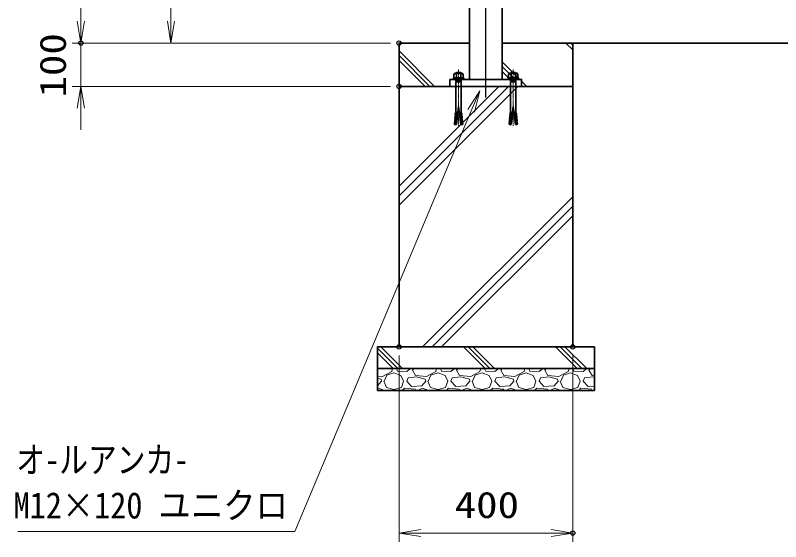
# Model space of a CAD drawing. Units: millimetres at full size. Extents: x -5940 to 5940, y -4200 to 4200.
# Drawn here: x -3107 to -1345, y -2648 to -1435 of the extents above; entities that cross this region are included whole.
import ezdxf
from ezdxf.enums import TextEntityAlignment as Align

# ---------------------------------------------------------------- set-up
doc = ezdxf.new("R2010")
doc.units = ezdxf.units.MM
doc.header["$LTSCALE"] = 20
doc.header["$PDMODE"] = 32
doc.header["$PDSIZE"] = 10
doc.linetypes.add('USER1', pattern=[18, 12, -1.5, 3, -1.5])
for name, color, linetype, lineweight in [('0-1_軸線', 200, 'USER1', 15), ('0-3_外形線', 7, 'Continuous', 35), ('0-4_寸法線', 4, 'Continuous', 18), ('0-5_0', 7, 'Continuous', 18), ('0-8_細線', 2, 'Continuous', 35), ('0-9_ハッチング', 253, 'Continuous', 13), ('0-B_中心線', 6, 'USER1', 25)]:
    doc.layers.add(name, color=color, linetype=linetype, lineweight=lineweight)
doc.layers.add('0-6_Defpoints', color=7, linetype='Continuous')
doc.styles.add('ＭＳ ゴシック', font='')
doc.styles.get('ＭＳ ゴシック').set_extended_font_data('MS Gothic')

# ---------------------------------------------------------------- blocks, each defined once
blk = doc.blocks.new('_Open')
at = {"layer": '0-5_0'}
blk.add_line((-20, 3.333), (0, 0), dxfattribs=at)
blk.add_lwpolyline([(-20, -3.333), (0, 0), (-20, 0)], dxfattribs=at)
blk = doc.blocks.new('S34')
at = {"layer": '0-4_寸法線'}
for points in [[(-13412191.3, 54939246.5), (-13399428.7, 54939246.5), (-13391301.7, 54958624.6), (-13390915, 54959546.8)], [(-13391148, 54958560.1), (-13390915, 54959546.8), (-13391455.4, 54958689)]]:
    blk.add_lwpolyline(points, dxfattribs=at)
at = {"layer": '0-4_寸法線', "color": 254, "style": 'ＭＳ ゴシック'}
for s, width, p in [('オ-ルアンカ-', 0.8, (-13412260.4, 54941585.8)), ('M12×120 ユニクロ', 0.9, (-13412383.3, 54939485.8))]:
    blk.add_text(s, height=1212, dxfattribs=dict(at, width=width)).set_placement(p, align=Align.BOTTOM_LEFT)
blk = doc.blocks.new('PROFUV00HOJH2L')
at = {"layer": '0-1_軸線'}
blk.add_line((0, 452.5), (0, -2142.9), dxfattribs=at)
at = {"layer": '0-8_細線'}
for p, q in [((-255.4, 43.3), (-185, 81.2)), ((-217.5, 225), (-174.2, 290)), ((-217.5, 81.2), (-217.5, 225)), ((-185, 81.2), (-217.5, 81.2)), ((-185, 81.2), (0, 81.2)), ((-174.2, 290), (0, 290)), ((-174.2, 290), (-98.4, 246.7)), ((-120, 290), (-98.4, 317.1)), ((-120, 290), (0, 290)), ((-120, 0), (0, 0)), ((-120, -27.1), (-120, 0)), ((0, 317.1), (-98.4, 317.1)), ((-98.4, 246.7), (-44.2, 290)), ((-98.4, 246.7), (-98.4, 81.2)), ((-44.2, 290), (0, 290)), ((0, 317.1), (98.4, 317.1)), ((174.2, 290), (0, 290)), ((120, 290), (0, 290)), ((44.2, 290), (0, 290)), ((185, 81.2), (0, 81.2)), ((120, 0), (0, 0)), ((98.4, 246.7), (44.2, 290)), ((120, 290), (98.4, 317.1)), ((174.2, 290), (98.4, 246.7)), ((98.4, 246.7), (98.4, 81.2)), ((120, 0), (255.4, 0)), ((120, -27.1), (120, 0)), ((217.5, 225), (174.2, 290)), ((217.5, 81.2), (217.5, 225)), ((-120, -27.1), (0, -27.1)), ((-120, -48.7), (-120, -27.1)), ((-103.8, -48.7), (-120, -48.7)), ((-120, -92.1), (-120, -65)), ((-120, -65), (0, -65)), ((-120, -143.7), (-120, -1515)), ((-103.8, -48.7), (0, -48.7)), ((-103.8, -65), (-103.8, -48.7)), ((-101.5, -92.1), (0, -92.1)), ((-101.5, -116), (0, -116)), ((120, -27.1), (0, -27.1)), ((103.8, -48.7), (0, -48.7)), ((120, -65), (0, -65)), ((101.5, -92.1), (0, -92.1)), ((101.5, -116), (0, -116)), ((101.5, -92.1), (120, -92.1)), ((101.5, -116), (101.5, -92.1)), ((120, -143.7), (101.5, -116)), ((103.8, -48.7), (120, -48.7)), ((103.8, -65), (103.8, -48.7)), ((120, -48.7), (120, -27.1)), ((120, -92.1), (120, -65)), ((120, -143.7), (120, -1515)), ((-98.3, -2077.5), (0, -1252.2)), ((98.3, -2077.5), (0, -1252.2)), ((-160.3, -1707.6), (-166.4, -1776.7)), ((-160.3, -1707.6), (-55.3, -1716.7)), ((-154.3, -1638.4), (-47.1, -1647.8)), ((-148.6, -1708.6), (-142.5, -1639.5)), ((-148.2, -1569.3), (-38.9, -1578.9)), ((-136.5, -1570.3), (-120, -1515)), ((-31.3, -1515), (-120, -1515)), ((31.3, -1515), (120, -1515)), ((148.2, -1569.3), (38.9, -1578.9)), ((154.3, -1638.4), (47.1, -1647.8)), ((160.3, -1707.6), (55.3, -1716.7)), ((136.5, -1570.3), (120, -1515)), ((148.6, -1708.6), (142.5, -1639.5)), ((160.3, -1707.6), (166.4, -1776.7)), ((-184.5, -1984.1), (-190.6, -2053.2)), ((-190.6, -2053.2), (-96.4, -2061.4)), ((-184.5, -1984.1), (-88.1, -1992.5)), ((-178.8, -2054.7), (-180.2, -2070.3)), ((-180.2, -2070.3), (-98.3, -2077.5)), ((-178.8, -2054.7), (-178.8, -2054.2)), ((-172.4, -1845.8), (-178.5, -1914.9)), ((-178.5, -1914.9), (-79.9, -1923.6)), ((-172.7, -1985.1), (-166.7, -1916)), ((-172.4, -1845.8), (-71.7, -1854.6)), ((-166.4, -1776.7), (-63.5, -1785.7)), ((-160.7, -1846.8), (-154.6, -1777.7)), ((166.4, -1776.7), (63.5, -1785.7)), ((172.4, -1845.8), (71.7, -1854.6)), ((178.5, -1914.9), (79.9, -1923.6)), ((184.5, -1984.1), (88.1, -1992.5)), ((190.6, -2053.2), (96.4, -2061.4)), ((180.2, -2070.3), (98.3, -2077.5)), ((160.7, -1846.8), (154.6, -1777.7)), ((172.7, -1985.1), (166.7, -1916)), ((172.4, -1845.8), (178.5, -1914.9)), ((178.8, -2054.7), (178.8, -2054.2)), ((178.8, -2054.7), (180.2, -2070.3)), ((184.5, -1984.1), (190.6, -2053.2))]:
    blk.add_line(p, q, dxfattribs=at)
for points in [[(-120, 0), (-255.4, 0), (-255.4, 43.3)], [(255.4, 0), (255.4, 43.3), (185, 81.2), (217.5, 81.2)], [(-120, -143.7), (-101.5, -116), (-101.5, -92.1), (-120, -92.1)], [(-148.2, -1569.3), (-154.3, -1638.4), (-148.2, -1569.3)], [(154.3, -1638.4), (148.2, -1569.3), (154.3, -1638.4)]]:
    blk.add_lwpolyline(points, dxfattribs=at)
blk = doc.blocks.new('cgcxfcfj')
at = {"layer": '0-3_外形線'}
blk.add_lwpolyline([(-1660, 320), (1640, 320), (1640, 0), (-1660, 0)], close=True, dxfattribs=at)
at = {"layer": '0-5_0'}
for p in [(-1260, 320), (1260, 320)]:
    blk.add_blockref('PROFUV00HOJH2L', p, dxfattribs=at)

msp = doc.modelspace()

# ---------------------------------------------------------------- linework, layer by layer
at = {"layer": '0-3_外形線'}
for p, q in [((-2061.02, -1583.17), (-2061.02, -299.17)), ((-1986.02, -1583.17), (-1986.02, -354.17)), ((-1823.52, -1499.17), (-1223.52, -1499.17))]:
    msp.add_line(p, q, dxfattribs=at)
msp.add_lwpolyline([(-1986.02, -1499.17), (-1823.52, -1499.17), (-1823.52, -1599.17), (-2223.52, -1599.17), (-2223.52, -1499.17), (-2061.02, -1499.17)], dxfattribs=at)
for points in [[(-2223.52, -1599.17), (-1823.52, -1599.17), (-1823.52, -2199.17), (-2223.52, -2199.17)], [(-2273.52, -2199.17), (-1773.52, -2199.17), (-1773.52, -2249.17), (-2273.52, -2249.17)], [(-1773.52, -2249.17), (-2273.52, -2249.17), (-2273.52, -2299.17), (-1773.52, -2299.17)]]:
    msp.add_lwpolyline(points, close=True, dxfattribs=at)
at = {"layer": '0-4_寸法線'}
for p, q in [((-2956.12, -299.17), (-2956.12, -1499.17)), ((-2748.72, -1499.17), (-2748.72, -599.17)), ((-2956.12, -1449.17), (-2956.12, -1399.17)), ((-2243.52, -1499.17), (-2976.12, -1499.17)), ((-2243.52, -1499.17), (-2976.12, -1499.17)), ((-2956.12, -1599.17), (-2956.12, -1499.17)), ((-2243.52, -1499.17), (-2768.72, -1499.17)), ((-2243.52, -1599.17), (-2976.12, -1599.17)), ((-2956.12, -1649.17), (-2956.12, -1699.17)), ((-2223.52, -2219.17), (-2223.52, -2647.77)), ((-1823.52, -2219.17), (-1823.52, -2647.77)), ((-2223.52, -2627.77), (-1823.52, -2627.77))]:
    msp.add_line(p, q, dxfattribs=at)
at = {"layer": '0-6_Defpoints'}
for p in [(-2956.12, -1499.17), (-2956.12, -1499.17), (-2223.52, -1499.17), (-2223.52, -1499.17), (-2223.52, -1599.17), (-2223.52, -2199.17), (-1823.52, -2199.17), (-1823.52, -2627.77)]:
    msp.add_point(p, dxfattribs=at)
at = {"layer": '0-9_ハッチング'}
for p, q in [((-1823.52, -1514.84), (-1839.2, -1499.17)), ((-1823.52, -1503.97), (-1828.32, -1499.17)), ((-2141.71, -1599.17), (-2223.52, -1517.36)), ((-2152.59, -1599.17), (-2223.52, -1528.23)), ((-2163.46, -1599.17), (-2223.52, -1539.11)), ((-1945.58, -1583.17), (-1986.02, -1542.72)), ((-1956.46, -1583.17), (-1986.02, -1553.6)), ((-1967.33, -1583.17), (-1986.02, -1564.47)), ((-2223.52, -1829.15), (-1993.55, -1599.17)), ((-2223.52, -1850.9), (-1971.8, -1599.17)), ((-2223.52, -1872.65), (-1950.05, -1599.17)), ((-1929.58, -1599.17), (-1941.52, -1587.22)), ((-1940.46, -1599.17), (-1941.52, -1598.1)), ((-2169.28, -2199.17), (-1823.52, -1853.41)), ((-2147.53, -2199.17), (-1823.52, -1875.16)), ((-2125.78, -2199.17), (-1823.52, -1896.91)), ((-2226.58, -2249.17), (-2273.52, -2202.22)), ((-2215.7, -2249.17), (-2265.7, -2199.17)), ((-2025.32, -2249.17), (-2075.32, -2199.17)), ((-2014.44, -2249.17), (-2064.44, -2199.17)), ((-2003.57, -2249.17), (-2053.57, -2199.17)), ((-1813.19, -2249.17), (-1863.19, -2199.17)), ((-1802.31, -2249.17), (-1852.31, -2199.17)), ((-1791.44, -2249.17), (-1841.44, -2199.17)), ((-2237.45, -2249.17), (-2273.52, -2213.09)), ((-2240.45, -2255.93), (-2261.79, -2267.1)), ((-2238.52, -2249.17), (-2240.45, -2255.93)), ((-2229.66, -2249.17), (-2227.24, -2254.91)), ((-2227.24, -2254.91), (-2205.91, -2255.93)), ((-2205.91, -2255.93), (-2197.16, -2249.17)), ((-2192.7, -2252.88), (-2189.36, -2249.17)), ((-2185.59, -2265.07), (-2192.7, -2252.88)), ((-2138.85, -2255.93), (-2160.19, -2267.1)), ((-2136.92, -2249.17), (-2138.85, -2255.93)), ((-2128.06, -2249.17), (-2125.64, -2254.91)), ((-2125.64, -2254.91), (-2104.31, -2255.93)), ((-2104.31, -2255.93), (-2095.56, -2249.17)), ((-2091.1, -2252.88), (-2087.76, -2249.17)), ((-2083.99, -2265.07), (-2091.1, -2252.88)), ((-2037.25, -2255.93), (-2058.59, -2267.1)), ((-2035.32, -2249.17), (-2037.25, -2255.93)), ((-2026.46, -2249.17), (-2024.04, -2254.91)), ((-2024.04, -2254.91), (-2002.71, -2255.93)), ((-2002.71, -2255.93), (-1993.96, -2249.17)), ((-1989.5, -2252.88), (-1986.16, -2249.17)), ((-1982.39, -2265.07), (-1989.5, -2252.88)), ((-1935.65, -2255.93), (-1956.99, -2267.1)), ((-1933.72, -2249.17), (-1935.65, -2255.93)), ((-1924.86, -2249.17), (-1922.44, -2254.91)), ((-1922.44, -2254.91), (-1901.11, -2255.93)), ((-1901.11, -2255.93), (-1892.36, -2249.17)), ((-1887.9, -2252.88), (-1884.56, -2249.17)), ((-1880.79, -2265.07), (-1887.9, -2252.88)), ((-1834.05, -2255.93), (-1855.39, -2267.1)), ((-1832.12, -2249.17), (-1834.05, -2255.93)), ((-1823.26, -2249.17), (-1820.84, -2254.91)), ((-1820.84, -2254.91), (-1799.51, -2255.93)), ((-1799.51, -2255.93), (-1790.76, -2249.17)), ((-1786.3, -2252.88), (-1782.96, -2249.17)), ((-1779.19, -2265.07), (-1786.3, -2252.88)), ((-2261.79, -2267.1), (-2273.52, -2266.17)), ((-2264.84, -2273.2), (-2273.52, -2271.03)), ((-2263.82, -2278.28), (-2264.84, -2273.2)), ((-2257.72, -2278.28), (-2251.63, -2264.06)), ((-2251.63, -2264.06), (-2235.37, -2258.98)), ((-2235.37, -2258.98), (-2219.12, -2265.07)), ((-2219.12, -2265.07), (-2213.02, -2278.28)), ((-2205.91, -2278.28), (-2202.86, -2270.15)), ((-2183.56, -2268.12), (-2202.86, -2270.15)), ((-2160.19, -2267.1), (-2185.59, -2265.07)), ((-2163.24, -2273.2), (-2183.56, -2268.12)), ((-2162.22, -2278.28), (-2163.24, -2273.2)), ((-2156.12, -2278.28), (-2150.03, -2264.06)), ((-2150.03, -2264.06), (-2133.77, -2258.98)), ((-2133.77, -2258.98), (-2117.52, -2265.07)), ((-2117.52, -2265.07), (-2111.42, -2278.28)), ((-2104.31, -2278.28), (-2101.26, -2270.15)), ((-2081.96, -2268.12), (-2101.26, -2270.15)), ((-2058.59, -2267.1), (-2083.99, -2265.07)), ((-2061.64, -2273.2), (-2081.96, -2268.12)), ((-2060.62, -2278.28), (-2061.64, -2273.2)), ((-2054.52, -2278.28), (-2048.43, -2264.06)), ((-2048.43, -2264.06), (-2032.17, -2258.98)), ((-2032.17, -2258.98), (-2015.92, -2265.07)), ((-2015.92, -2265.07), (-2009.82, -2278.28)), ((-2002.71, -2278.28), (-1999.66, -2270.15)), ((-1980.36, -2268.12), (-1999.66, -2270.15)), ((-1956.99, -2267.1), (-1982.39, -2265.07)), ((-1960.04, -2273.2), (-1980.36, -2268.12)), ((-1959.02, -2278.28), (-1960.04, -2273.2)), ((-1952.92, -2278.28), (-1946.83, -2264.06)), ((-1946.83, -2264.06), (-1930.57, -2258.98)), ((-1930.57, -2258.98), (-1914.32, -2265.07)), ((-1914.32, -2265.07), (-1908.22, -2278.28)), ((-1901.11, -2278.28), (-1898.06, -2270.15)), ((-1878.76, -2268.12), (-1898.06, -2270.15)), ((-1855.39, -2267.1), (-1880.79, -2265.07)), ((-1858.44, -2273.2), (-1878.76, -2268.12)), ((-1857.42, -2278.28), (-1858.44, -2273.2)), ((-1851.32, -2278.28), (-1845.23, -2264.06)), ((-1845.23, -2264.06), (-1828.97, -2258.98)), ((-1828.97, -2258.98), (-1812.72, -2265.07)), ((-1812.72, -2265.07), (-1806.62, -2278.28)), ((-1799.51, -2278.28), (-1796.46, -2270.15)), ((-1777.16, -2268.12), (-1796.46, -2270.15)), ((-1773.52, -2265.53), (-1779.19, -2265.07)), ((-1773.52, -2269.03), (-1777.16, -2268.12)), ((-2272.96, -2288.44), (-2273.52, -2288.49)), ((-2263.82, -2278.28), (-2272.96, -2288.44)), ((-2258.74, -2278.28), (-2252.64, -2292.5)), ((-2218.1, -2292.5), (-2213.02, -2278.28)), ((-2194.73, -2290.47), (-2205.91, -2278.28)), ((-2171.36, -2288.44), (-2194.73, -2290.47)), ((-2162.22, -2278.28), (-2171.36, -2288.44)), ((-2157.14, -2278.28), (-2151.04, -2292.5)), ((-2116.5, -2292.5), (-2111.42, -2278.28)), ((-2093.13, -2290.47), (-2104.31, -2278.28)), ((-2069.76, -2288.44), (-2093.13, -2290.47)), ((-2060.62, -2278.28), (-2069.76, -2288.44)), ((-2055.54, -2278.28), (-2049.44, -2292.5)), ((-2014.9, -2292.5), (-2009.82, -2278.28)), ((-1991.53, -2290.47), (-2002.71, -2278.28)), ((-1968.16, -2288.44), (-1991.53, -2290.47)), ((-1959.02, -2278.28), (-1968.16, -2288.44)), ((-1953.94, -2278.28), (-1947.84, -2292.5)), ((-1913.3, -2292.5), (-1908.22, -2278.28)), ((-1889.93, -2290.47), (-1901.11, -2278.28)), ((-1866.56, -2288.44), (-1889.93, -2290.47)), ((-1857.42, -2278.28), (-1866.56, -2288.44)), ((-1852.34, -2278.28), (-1846.24, -2292.5)), ((-1811.7, -2292.5), (-1806.62, -2278.28)), ((-1788.33, -2290.47), (-1799.51, -2278.28)), ((-1773.52, -2289.19), (-1788.33, -2290.47)), ((-2270.93, -2294.54), (-2273.52, -2295.65)), ((-2258.74, -2298.6), (-2270.93, -2294.54)), ((-2259.68, -2299.17), (-2258.74, -2298.6)), ((-2252.64, -2292.5), (-2235.37, -2297.58)), ((-2235.37, -2297.58), (-2218.1, -2292.5)), ((-2210.99, -2294.54), (-2216.06, -2299.17)), ((-2186.6, -2296.57), (-2210.99, -2294.54)), ((-2185.02, -2299.17), (-2186.6, -2296.57)), ((-2169.33, -2294.54), (-2176.44, -2297.58)), ((-2176.44, -2297.58), (-2175.81, -2299.17)), ((-2157.14, -2298.6), (-2169.33, -2294.54)), ((-2158.08, -2299.17), (-2157.14, -2298.6)), ((-2151.04, -2292.5), (-2133.77, -2297.58)), ((-2133.77, -2297.58), (-2116.5, -2292.5)), ((-2109.39, -2294.54), (-2114.46, -2299.17)), ((-2085, -2296.57), (-2109.39, -2294.54)), ((-2083.42, -2299.17), (-2085, -2296.57)), ((-2067.73, -2294.54), (-2074.84, -2297.58)), ((-2074.84, -2297.58), (-2074.21, -2299.17)), ((-2055.54, -2298.6), (-2067.73, -2294.54)), ((-2056.48, -2299.17), (-2055.54, -2298.6)), ((-2049.44, -2292.5), (-2032.17, -2297.58)), ((-2032.17, -2297.58), (-2014.9, -2292.5)), ((-2007.79, -2294.54), (-2012.86, -2299.17)), ((-1983.4, -2296.57), (-2007.79, -2294.54)), ((-1981.82, -2299.17), (-1983.4, -2296.57)), ((-1966.13, -2294.54), (-1973.24, -2297.58)), ((-1973.24, -2297.58), (-1972.61, -2299.17)), ((-1953.94, -2298.6), (-1966.13, -2294.54)), ((-1954.88, -2299.17), (-1953.94, -2298.6)), ((-1947.84, -2292.5), (-1930.57, -2297.58)), ((-1930.57, -2297.58), (-1913.3, -2292.5)), ((-1906.19, -2294.54), (-1911.26, -2299.17)), ((-1881.8, -2296.57), (-1906.19, -2294.54)), ((-1880.22, -2299.17), (-1881.8, -2296.57)), ((-1864.53, -2294.54), (-1871.64, -2297.58)), ((-1871.64, -2297.58), (-1871.01, -2299.17)), ((-1852.34, -2298.6), (-1864.53, -2294.54)), ((-1853.28, -2299.17), (-1852.34, -2298.6)), ((-1846.24, -2292.5), (-1828.97, -2297.58)), ((-1828.97, -2297.58), (-1811.7, -2292.5)), ((-1804.59, -2294.54), (-1809.66, -2299.17)), ((-1780.2, -2296.57), (-1804.59, -2294.54)), ((-1778.62, -2299.17), (-1780.2, -2296.57))]:
    msp.add_line(p, q, dxfattribs=at)
at = {"layer": '0-B_中心線'}
msp.add_line((-2023.52, -1624.67), (-2023.52, -273.67), dxfattribs=at)

# ---------------------------------------------------------------- block references
at = {"layer": '0-4_寸法線', "xscale": 2.5, "yscale": 2.5}
for p, rotation in [((-2956.12, -1499.17), 270), ((-2956.12, -1499.17), 270), ((-2748.72, -1499.17), 270), ((-2956.12, -1599.17), 90), ((-2223.52, -2627.77), 180)]:
    msp.add_blockref('_Open', p, dxfattribs=dict(at, rotation=rotation))
at = {"layer": '0-4_寸法線'}
for name, p, xscale, yscale in [('S34', (667507.99, -2749586.79), 0.05, 0.05), ('_Open', (-1823.52, -2627.77), 2.5, 2.5)]:
    msp.add_blockref(name, p, dxfattribs=dict(at, xscale=xscale, yscale=yscale))
at = {"layer": '0-8_細線', "xscale": 0.05, "yscale": 0.05}
msp.add_blockref('cgcxfcfj', (-2023.52, -1599.17), dxfattribs=at)

# ---------------------------------------------------------------- texts
at = {"layer": '0-4_寸法線', "color": 254, "style": 'ＭＳ ゴシック', "width": 1.2}
msp.add_text('100', height=60.56, rotation=90, dxfattribs=at).set_placement((-2972.46, -1624.77), align=Align.BOTTOM_LEFT)
msp.add_text('400', height=60.56, dxfattribs=at).set_placement((-2095.52, -2611.42), align=Align.BOTTOM_LEFT)

doc.saveas('drawing.dxf')
